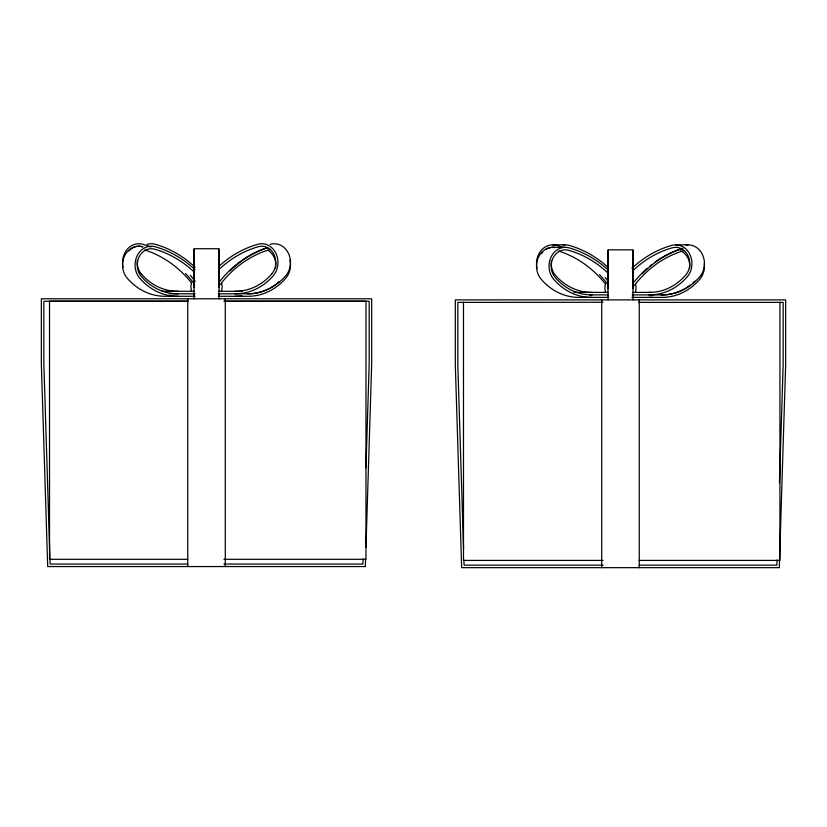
<?xml version="1.0" encoding="UTF-8"?>
<svg xmlns="http://www.w3.org/2000/svg" width="827" height="827" viewBox="0 0 827 827"><rect width="100%" height="100%" fill="white"/><g stroke="black" fill="none" stroke-linecap="round" stroke-linejoin="round"><path stroke-width="1.24" d="M194.004 287.527L194.004 249.372M219.031 287.527L219.031 249.372M607.969 288.633L607.969 250.478M632.996 288.633L632.996 250.478M363.084 558.918L362.929 564.055L223.9 564.055M365.937 467.803L369.183 363.849L369.183 301.286L224.593 301.286M365.596 558.814L365.348 566.557L47.687 566.557L41.35 363.89L41.35 298.785L371.685 298.785L371.685 363.89L365.958 547.195M777.049 560.024L776.894 565.161L639.147 565.161M779.458 483.03L783.148 364.955L783.148 302.393L638.558 302.393M191.409 282.844L190.882 286.897L191.409 290.949M221.626 290.949L222.163 286.897L221.626 282.844M605.374 283.961L604.837 288.003L605.374 292.055M635.591 292.055L636.118 288.003L635.591 283.961M552.767 244.833L565.275 244.833M675.69 244.833L688.198 244.833M552.767 247.335L565.275 247.335M194.345 291.28L165.586 291.28A59.068 51.15 -90 0 1 162.154 291.197M218.679 291.28L242.445 291.28M608.31 292.386L579.551 292.386A59.068 51.15 -90 0 1 573.855 292.096M632.645 292.386L651.407 292.386M169.339 293.781L195.12 293.781M218.256 293.781L247.469 293.781A59.068 51.14 -89.9 0 0 269.426 288.375M589.558 294.888L608.321 294.888M632.221 294.888L661.435 294.888A59.068 51.14 -89.9 0 0 673.788 293.306M195.12 296.283L165.565 296.283A61.508 53.259 -90 0 1 127.306 278.275A18.773 16.251 -90 0 1 124.722 255.615A18.773 16.251 -90 0 1 143.009 246.87M218.256 296.283L247.469 296.283A61.508 53.259 90 0 0 285.728 278.275A18.773 16.251 90 0 0 289.936 260.143M608.744 297.389L579.531 297.389A61.508 53.259 90 0 1 541.271 279.381A18.773 16.251 -90 0 1 538.181 257.807A18.773 16.251 -90 0 1 554.886 247.5M631.88 297.389L661.435 297.389A61.508 53.259 90 0 0 699.694 279.381A18.773 16.251 90 0 0 704.315 263.658M187.729 301.173L49.527 301.173L49.527 559.3L187.729 559.3M223.89 301.173L365.968 301.173L365.968 559.3L223.89 559.3M188.442 301.286L43.852 301.286L43.852 363.849L50.106 564.055L187.853 564.055M602.986 302.279L457.817 302.393L457.817 364.955L463.554 548.477M602.986 560.406L463.492 560.406L463.492 302.279M639.147 560.406L779.933 560.406L779.933 302.279M603.1 565.161L464.071 565.161L463.916 560.024M632.996 252.338L632.996 252.897M219.031 251.232L219.031 251.79M639.25 299.891L639.25 567.663M632.996 299.891L632.996 249.837L607.969 249.837L607.969 299.891M601.715 299.891L601.715 567.663M225.285 298.785L225.285 566.557M219.031 298.785L219.031 248.731L194.004 248.731L194.004 298.785M187.75 298.785L187.75 566.557M563.156 244.999A18.773 16.251 90 0 1 569.483 245.474A116.824 101.173 90 0 1 608.114 267.472M562.618 247.294A116.824 101.173 90 0 0 556.974 245.474A18.773 16.251 -90 0 0 537.064 268.465M605.157 277.469A116.824 101.173 90 0 1 608.341 281.449M599.482 274.595A114.364 99.044 90 0 1 607.473 284.095M541.582 253.703A16.271 14.09 -90 0 1 542.801 252.101M545.717 249.516A16.271 14.09 -90 0 1 555.217 247.583M592.07 292.386A59.068 51.171 -89.9 0 1 555.299 275.122A16.271 14.09 90 0 1 551.464 260.422M608.114 269.974A116.824 101.173 -90 0 0 569.483 247.976A18.773 16.251 90 0 0 551.196 256.721A18.773 16.251 90 0 0 553.78 279.381A61.508 53.259 90 0 0 592.039 297.389M592.07 294.888A59.068 51.15 90 0 1 555.31 277.614A16.271 14.09 -90 0 1 553.077 257.972A16.271 14.09 -90 0 1 568.924 250.395A114.364 99.044 -90 0 1 608.538 273.603M558.649 251.067A114.364 99.044 -90 0 1 605.178 283.64M634.195 281.945A116.824 101.173 90 0 1 647.221 268.31M650.063 265.912A116.824 101.173 90 0 1 651.986 264.382M654.943 262.169A116.824 101.173 90 0 1 672.796 251.997M673.902 251.532A116.824 101.173 90 0 1 682.854 248.317M652.462 297.296A61.508 53.259 -90 0 1 648.926 297.389M680.507 250.819A16.271 14.09 -90 0 1 689.656 268.227M694.825 281.128A59.068 51.14 -89.9 0 1 693.057 282.762M690.297 285.036A59.068 51.14 -89.9 0 1 674.884 292.985M634.247 285.604A114.364 99.044 90 0 1 684.56 250.395M648.926 294.888A61.508 53.259 -90 0 0 687.185 276.88A18.773 16.251 -90 0 0 689.77 254.22A18.773 16.251 -90 0 0 671.483 245.474A116.824 101.173 -90 0 0 631.931 268.32M686.079 244.999A18.773 16.251 90 0 1 702.785 255.305A18.773 16.251 90 0 1 699.694 276.88A61.508 53.259 90 0 1 661.435 294.888M642.331 273.706A114.364 99.044 -90 0 1 682.316 248.565M648.895 292.386A59.068 51.171 89.9 0 0 685.666 275.122A16.271 14.09 -90 0 0 687.888 255.471A16.271 14.09 -90 0 0 672.041 247.893A114.364 99.044 -90 0 0 632.417 271.101M147.103 244.368A18.773 16.251 90 0 1 155.517 244.368A116.824 101.173 90 0 1 195.058 267.214M150.886 247.025A116.824 101.173 90 0 0 143.009 244.368A18.773 16.251 -90 0 0 123.099 267.359M190.365 275.401A116.824 101.173 90 0 1 195.151 281.356M185.517 273.489A114.364 99.044 90 0 1 193.518 282.989M128.836 250.994A16.271 14.09 -90 0 1 142.44 246.787M178.105 291.28A59.068 51.171 -89.9 0 1 141.334 274.016M141.355 273.995A16.271 14.09 90 0 1 137.344 260.371M195.058 269.716A116.824 101.173 -90 0 0 155.517 246.87A18.773 16.251 90 0 0 137.23 255.615A18.773 16.251 90 0 0 139.815 278.275A61.508 53.259 -90 0 0 178.074 296.283M178.105 293.781A59.068 51.15 90 0 1 141.345 276.507A16.271 14.09 -90 0 1 139.112 256.866A16.271 14.09 -90 0 1 154.959 249.289A114.364 99.044 -90 0 1 194.583 272.497M144.684 249.961A114.364 99.044 -90 0 1 191.213 282.534M218.659 282.844A116.824 101.173 90 0 1 241.98 260.35M242.983 259.657A116.824 101.173 90 0 1 247.077 257.011M248.121 256.38A116.824 101.173 90 0 1 264.382 248.7M265.508 248.296A116.824 101.173 90 0 1 267.762 247.552M242.011 295.828A61.508 53.259 -90 0 1 234.961 296.283M268.765 250.912A16.271 14.09 -90 0 1 275.536 268.175M279.092 281.656A59.068 51.14 -89.9 0 1 274.419 285.325M273.448 285.987A59.068 51.14 -89.9 0 1 270.45 287.817M220.282 284.498A114.364 99.044 90 0 1 270.594 249.289M234.961 293.781A61.508 53.259 -90 0 0 273.22 275.773A18.773 16.251 -90 0 0 275.805 253.114A18.773 16.251 -90 0 0 257.517 244.368A116.824 101.173 -90 0 0 218.886 266.356M270.026 244.368A18.773 16.251 90 0 1 288.313 253.114A18.773 16.251 90 0 1 285.728 275.773A61.508 53.259 90 0 1 247.469 293.781M230.092 270.853A114.364 99.044 -90 0 1 267.245 247.821M271.701 274.016A59.068 51.171 89.9 0 1 234.93 291.28M218.462 269.995A114.364 99.044 -90 0 1 258.076 246.787A16.271 14.09 -90 0 1 273.923 254.365A16.271 14.09 -90 0 1 271.69 273.995M785.65 364.996L779.313 567.663L461.652 567.663L455.315 364.996L455.315 299.891L785.65 299.891L785.65 364.996"/></g></svg>
